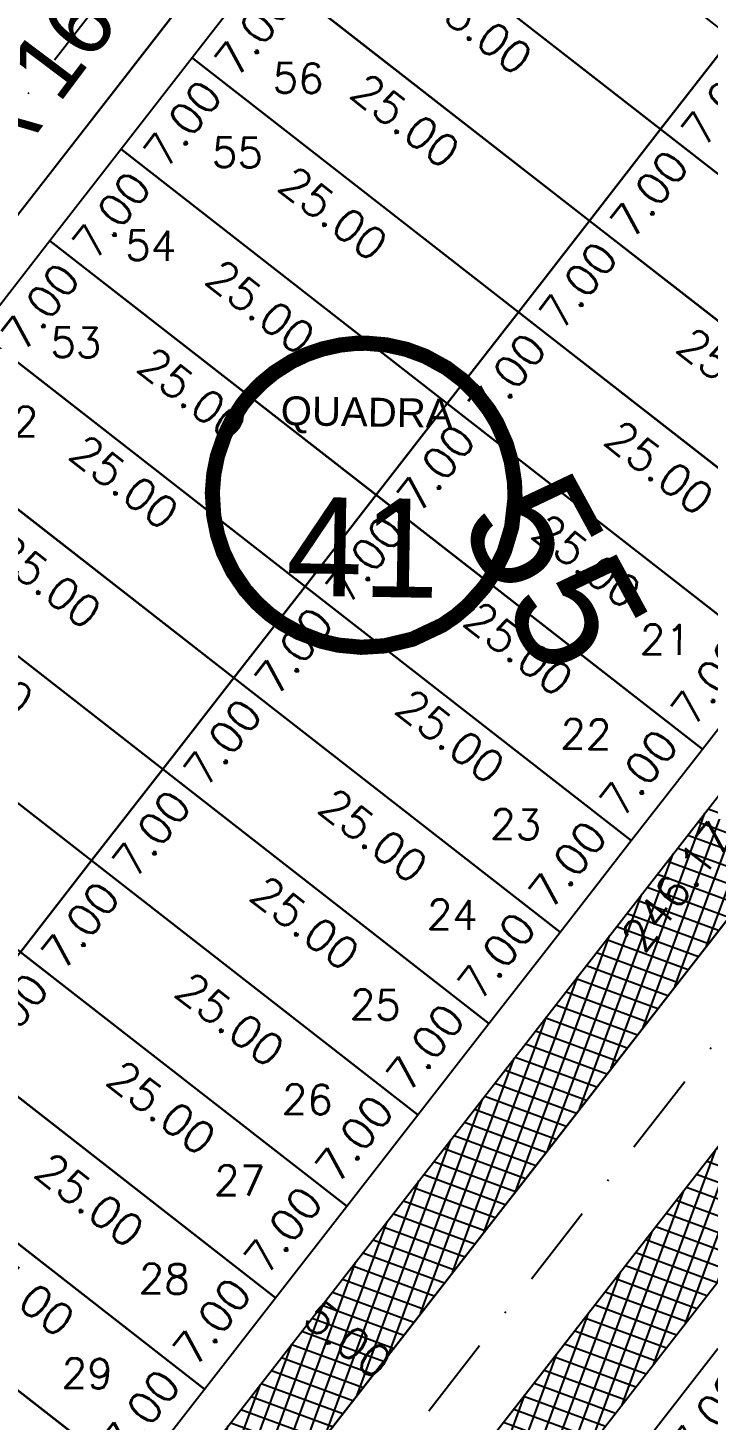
# Model space of a CAD drawing. Header units: millimetres. Extents: x -4430026 to 4783824, y 584 to 9593110.
# Drawn here: x 2318.3 to 2359.5, y 975.6 to 1059.7 of the extents above; entities that cross this region are included whole.
import ezdxf
from ezdxf.enums import TextEntityAlignment as Align

# ---------------------------------------------------------------- set-up
doc = ezdxf.new("R2010")
doc.units = ezdxf.units.MM
doc.linetypes.add('CONTINUO', pattern=[0])
doc.linetypes.add('DASHDOT', pattern=[1, 0.5, -0.25, 0, -0.25])
for name, color, linetype in [('AGT CI', 252, 'Continuous'), ('Bra-Rua Calçadas', 1, 'Continuous'), ('Calçada', 1, 'Continuous'), ('Cota', 8, 'Continuous'), ('EIXO DAS VIAS', 252, 'DASHDOT'), ('Lotes', 2, 'Continuous'), ('Nomes de Ruas', 3, 'Continuous'), ('Numero de lotes', 5, 'Continuous'), ('númeraçãoquadras', 4, 'Continuous'), ('Área Verde Alameda etc.', 92, 'Continuous')]:
    doc.layers.add(name, color=color, linetype=linetype)
doc.styles.add('arcad1', font='romans.shx')
doc.styles.add('ARIAL', font='arial.ttf', dxfattribs={"height": 0.25})
doc.styles.add('ROMANS', font='romans.shx')
doc.styles.add('STYLE1', font='sanss___.ttf')
doc.dimstyles.new('BOLA100', dxfattribs={"dimscale": 0, "dimtxt": 1.9, "dimasz": 0.18, "dimexe": 0.18, "dimexo": 0.063, "dimgap": 0, "dimtad": 1, "dimzin": 4, "dimdsep": 46, "dimtxsty": 'ROMANS', "dimcen": 0.09, "dimse1": 1, "dimse2": 1, "dimsd1": 1, "dimsd2": 1, "dimclrt": 256, "dimaunit": 1, "dimadec": 4, "dimazin": 0, "dimtfac": 1.2, "dimtix": 1, "dimtmove": 2, "dimatfit": 3, "dimfxl": 1, "dimtvp": 2, "dimtolj": 1, "dimtzin": 4, "dimarcsym": 0})
pattern_1 = [(69.82082076, (-350710.31295, -9590084.73025), (-0.894034063135, 0.32857167248), []), (159.82082076, (-350710.31295, -9590084.73025), (-0.32857167248, -0.894034063135), [])]

# ---------------------------------------------------------------- blocks, each defined once
blk = doc.blocks.new('*D1828')
at = {"layer": 'DEFPOINTS', "color": 0}
for p in [(2319.678, 1046.834), (2321.999, 1045.027), (2315.378, 1041.311)]:
    blk.add_point(p, dxfattribs=at)
at = {"layer": 'Cota', "insert": (2319.099, 1042.849), "char_height": 1.9, "attachment_point": 5, "rotation": 52.09358, "style": 'ROMANS'}
blk.add_mtext('\\A1;7.00', dxfattribs=at)
blk = doc.blocks.new('*D1829')
at = {"layer": 'DEFPOINTS', "color": 0}
for p in [(2323.979, 1052.357), (2326.3, 1050.55), (2319.678, 1046.834)]:
    blk.add_point(p, dxfattribs=at)
at = {"layer": 'Cota', "insert": (2323.4, 1048.372), "char_height": 1.9, "attachment_point": 5, "rotation": 52.09358, "style": 'ROMANS'}
blk.add_mtext('\\A1;7.00', dxfattribs=at)
blk = doc.blocks.new('*D1830')
at = {"layer": 'DEFPOINTS', "color": 0}
for p in [(2328.28, 1057.88), (2330.6, 1056.073), (2323.979, 1052.357)]:
    blk.add_point(p, dxfattribs=at)
at = {"layer": 'Cota', "insert": (2327.7, 1053.895), "char_height": 1.9, "attachment_point": 5, "rotation": 52.09358, "style": 'ROMANS'}
blk.add_mtext('\\A1;7.00', dxfattribs=at)
blk = doc.blocks.new('*D1831')
at = {"layer": 'DEFPOINTS', "color": 0}
for p in [(2332.58, 1063.403), (2334.901, 1061.596), (2328.28, 1057.88)]:
    blk.add_point(p, dxfattribs=at)
at = {"layer": 'Cota', "insert": (2332.001, 1059.418), "char_height": 1.9, "attachment_point": 5, "rotation": 52.09358, "style": 'ROMANS'}
blk.add_mtext('\\A1;7.00', dxfattribs=at)
blk = doc.blocks.new('*D3400')
at = {"layer": 'DEFPOINTS', "color": 0}
for p in [(2341.182, 1074.449), (2360.907, 1059.09), (2358.931, 1056.553)]:
    blk.add_point(p, dxfattribs=at)
at = {"layer": 'Cota', "insert": (2349.652, 1064.982), "char_height": 1.9, "attachment_point": 5, "rotation": 322.09358, "style": 'ROMANS'}
blk.add_mtext('\\A1;25.00', dxfattribs=at)
blk = doc.blocks.new('*D3406')
at = {"layer": 'DEFPOINTS', "color": 0}
for p in [(2336.881, 1068.926), (2356.606, 1053.567), (2354.838, 1051.296)]:
    blk.add_point(p, dxfattribs=at)
at = {"layer": 'Cota', "insert": (2345.559, 1059.725), "char_height": 1.9, "attachment_point": 5, "rotation": 322.09358, "style": 'ROMANS'}
blk.add_mtext('\\A1;25.00', dxfattribs=at)
blk = doc.blocks.new('*D3412')
at = {"layer": 'DEFPOINTS', "color": 0}
for p in [(2332.58, 1063.403), (2352.306, 1048.044), (2350.452, 1045.663)]:
    blk.add_point(p, dxfattribs=at)
at = {"layer": 'Cota', "insert": (2341.173, 1054.093), "char_height": 1.9, "attachment_point": 5, "rotation": 322.09358, "style": 'ROMANS'}
blk.add_mtext('\\A1;25.00', dxfattribs=at)
blk = doc.blocks.new('*D3452')
at = {"layer": 'DEFPOINTS', "color": 0}
for p in [(2328.28, 1057.88), (2348.005, 1042.521), (2346.084, 1040.054)]:
    blk.add_point(p, dxfattribs=at)
at = {"layer": 'Cota', "insert": (2336.805, 1048.483), "char_height": 1.9, "attachment_point": 5, "rotation": 322.09358, "style": 'ROMANS'}
blk.add_mtext('\\A1;25.00', dxfattribs=at)
blk = doc.blocks.new('*D3474')
at = {"layer": 'DEFPOINTS', "color": 0}
for p in [(2323.979, 1052.357), (2343.704, 1036.998), (2341.689, 1034.41)]:
    blk.add_point(p, dxfattribs=at)
at = {"layer": 'Cota', "insert": (2332.41, 1042.839), "char_height": 1.9, "attachment_point": 5, "rotation": 322.09358, "style": 'ROMANS'}
blk.add_mtext('\\A1;25.00', dxfattribs=at)
blk = doc.blocks.new('*D3484')
at = {"layer": 'DEFPOINTS', "color": 0}
for p in [(2319.678, 1046.834), (2339.404, 1031.475), (2337.569, 1029.118)]:
    blk.add_point(p, dxfattribs=at)
at = {"layer": 'Cota', "insert": (2328.29, 1037.548), "char_height": 1.9, "attachment_point": 5, "rotation": 322.09358, "style": 'ROMANS'}
blk.add_mtext('\\A1;25.00', dxfattribs=at)
blk = doc.blocks.new('*D3494')
at = {"layer": 'DEFPOINTS', "color": 0}
for p in [(2315.378, 1041.311), (2335.103, 1025.951), (2333.449, 1023.827)]:
    blk.add_point(p, dxfattribs=at)
at = {"layer": 'Cota', "insert": (2324.17, 1032.256), "char_height": 1.9, "attachment_point": 5, "rotation": 322.09358, "style": 'ROMANS'}
blk.add_mtext('\\A1;25.00', dxfattribs=at)
blk = doc.blocks.new('*D3504')
at = {"layer": 'DEFPOINTS', "color": 0}
for p in [(2311.077, 1035.788), (2330.803, 1020.428), (2328.779, 1017.83)]:
    blk.add_point(p, dxfattribs=at)
at = {"layer": 'Cota', "insert": (2319.5, 1026.259), "char_height": 1.9, "attachment_point": 5, "rotation": 322.09358, "style": 'ROMANS'}
blk.add_mtext('\\A1;25.00', dxfattribs=at)
blk = doc.blocks.new('*D3514')
at = {"layer": 'DEFPOINTS', "color": 0}
for p in [(2306.777, 1030.265), (2326.502, 1014.905), (2324.659, 1012.539)]:
    blk.add_point(p, dxfattribs=at)
at = {"layer": 'Cota', "insert": (2315.38, 1020.968), "char_height": 1.9, "attachment_point": 5, "rotation": 322.09358, "style": 'ROMANS'}
blk.add_mtext('\\A1;25.00', dxfattribs=at)
blk = doc.blocks.new('*D3524')
at = {"layer": 'DEFPOINTS', "color": 0}
for p in [(2302.476, 1024.742), (2322.201, 1009.382), (2320.127, 1006.718)]:
    blk.add_point(p, dxfattribs=at)
at = {"layer": 'Cota', "insert": (2310.848, 1015.147), "char_height": 1.9, "attachment_point": 5, "rotation": 322.09358, "style": 'ROMANS'}
blk.add_mtext('\\A1;25.00', dxfattribs=at)
blk = doc.blocks.new('*D6115')
at = {"layer": 'DEFPOINTS', "color": 0}
for p in [(2300.698, 981.767), (2320.424, 966.407), (2318.344, 963.737)]:
    blk.add_point(p, dxfattribs=at)
at = {"layer": 'Cota', "insert": (2309.065, 972.166), "char_height": 1.9, "attachment_point": 5, "rotation": 322.09358, "style": 'ROMANS'}
blk.add_mtext('\\A1;25.00', dxfattribs=at)
blk = doc.blocks.new('*D6116')
at = {"layer": 'DEFPOINTS', "color": 0}
for p in [(2304.999, 987.29), (2324.724, 971.93), (2322.684, 969.31)]:
    blk.add_point(p, dxfattribs=at)
at = {"layer": 'Cota', "insert": (2313.405, 977.739), "char_height": 1.9, "attachment_point": 5, "rotation": 322.09358, "style": 'ROMANS'}
blk.add_mtext('\\A1;25.00', dxfattribs=at)
blk = doc.blocks.new('*D6117')
at = {"layer": 'DEFPOINTS', "color": 0}
for p in [(2309.3, 992.813), (2329.025, 977.454), (2327.159, 975.057)]:
    blk.add_point(p, dxfattribs=at)
at = {"layer": 'Cota', "insert": (2317.88, 983.486), "char_height": 1.9, "attachment_point": 5, "rotation": 322.09358, "style": 'ROMANS'}
blk.add_mtext('\\A1;25.00', dxfattribs=at)
blk = doc.blocks.new('*D6118')
at = {"layer": 'DEFPOINTS', "color": 0}
for p in [(2313.6, 998.336), (2333.326, 982.977), (2331.363, 980.456)]:
    blk.add_point(p, dxfattribs=at)
at = {"layer": 'Cota', "insert": (2322.084, 988.885), "char_height": 1.9, "attachment_point": 5, "rotation": 322.09358, "style": 'ROMANS'}
blk.add_mtext('\\A1;25.00', dxfattribs=at)
blk = doc.blocks.new('*D6119')
at = {"layer": 'DEFPOINTS', "color": 0}
for p in [(2317.901, 1003.859), (2337.626, 988.5), (2335.702, 986.029)]:
    blk.add_point(p, dxfattribs=at)
at = {"layer": 'Cota', "insert": (2326.423, 994.458), "char_height": 1.9, "attachment_point": 5, "rotation": 322.09358, "style": 'ROMANS'}
blk.add_mtext('\\A1;25.00', dxfattribs=at)
blk = doc.blocks.new('*D6120')
at = {"layer": 'DEFPOINTS', "color": 0}
for p in [(2322.201, 1009.382), (2341.927, 994.023), (2339.852, 991.359)]:
    blk.add_point(p, dxfattribs=at)
at = {"layer": 'Cota', "insert": (2330.573, 999.788), "char_height": 1.9, "attachment_point": 5, "rotation": 322.09358, "style": 'ROMANS'}
blk.add_mtext('\\A1;25.00', dxfattribs=at)
blk = doc.blocks.new('*D6121')
at = {"layer": 'DEFPOINTS', "color": 0}
for p in [(2326.502, 1014.905), (2346.227, 999.546), (2344.385, 997.179)]:
    blk.add_point(p, dxfattribs=at)
at = {"layer": 'Cota', "insert": (2335.106, 1005.609), "char_height": 1.9, "attachment_point": 5, "rotation": 322.09358, "style": 'ROMANS'}
blk.add_mtext('\\A1;25.00', dxfattribs=at)
blk = doc.blocks.new('*D6122')
at = {"layer": 'DEFPOINTS', "color": 0}
for p in [(2330.803, 1020.428), (2350.528, 1005.069), (2348.505, 1002.471)]:
    blk.add_point(p, dxfattribs=at)
at = {"layer": 'Cota', "insert": (2339.226, 1010.9), "char_height": 1.9, "attachment_point": 5, "rotation": 322.09358, "style": 'ROMANS'}
blk.add_mtext('\\A1;25.00', dxfattribs=at)
blk = doc.blocks.new('*D6123')
at = {"layer": 'DEFPOINTS', "color": 0}
for p in [(2335.103, 1025.951), (2354.829, 1010.592), (2353.174, 1008.468)]:
    blk.add_point(p, dxfattribs=at)
at = {"layer": 'Cota', "insert": (2343.895, 1016.897), "char_height": 1.9, "attachment_point": 5, "rotation": 322.09358, "style": 'ROMANS'}
blk.add_mtext('\\A1;25.00', dxfattribs=at)
blk = doc.blocks.new('*D6124')
at = {"layer": 'DEFPOINTS', "color": 0}
for p in [(2339.404, 1031.475), (2359.129, 1016.115), (2357.294, 1013.759)]:
    blk.add_point(p, dxfattribs=at)
at = {"layer": 'Cota', "insert": (2348.015, 1022.188), "char_height": 1.9, "attachment_point": 5, "rotation": 322.09358, "style": 'ROMANS'}
blk.add_mtext('\\A1;25.00', dxfattribs=at)
blk = doc.blocks.new('*D6125')
at = {"layer": 'DEFPOINTS', "color": 0}
for p in [(2343.704, 1036.998), (2363.43, 1021.638), (2361.415, 1019.05)]:
    blk.add_point(p, dxfattribs=at)
at = {"layer": 'Cota', "insert": (2352.136, 1027.48), "char_height": 1.9, "attachment_point": 5, "rotation": 322.09358, "style": 'ROMANS'}
blk.add_mtext('\\A1;25.00', dxfattribs=at)
blk = doc.blocks.new('*D6126')
at = {"layer": 'DEFPOINTS', "color": 0}
for p in [(2348.005, 1042.521), (2367.73, 1027.161), (2365.81, 1024.694)]:
    blk.add_point(p, dxfattribs=at)
at = {"layer": 'Cota', "insert": (2356.53, 1033.124), "char_height": 1.9, "attachment_point": 5, "rotation": 322.09358, "style": 'ROMANS'}
blk.add_mtext('\\A1;25.00', dxfattribs=at)
blk = doc.blocks.new('*D6127')
at = {"layer": 'DEFPOINTS', "color": 0}
for p in [(2352.306, 1048.044), (2372.031, 1032.685), (2370.178, 1030.304)]:
    blk.add_point(p, dxfattribs=at)
at = {"layer": 'Cota', "insert": (2360.898, 1038.733), "char_height": 1.9, "attachment_point": 5, "rotation": 322.09358, "style": 'ROMANS'}
blk.add_mtext('\\A1;25.00', dxfattribs=at)
blk = doc.blocks.new('*D6128')
at = {"layer": 'DEFPOINTS', "color": 0}
for p in [(2356.606, 1053.567), (2376.332, 1038.208), (2374.563, 1035.937)]:
    blk.add_point(p, dxfattribs=at)
at = {"layer": 'Cota', "insert": (2365.284, 1044.366), "char_height": 1.9, "attachment_point": 5, "rotation": 322.09358, "style": 'ROMANS'}
blk.add_mtext('\\A1;25.00', dxfattribs=at)
blk = doc.blocks.new('*D6150')
at = {"layer": 'DEFPOINTS', "color": 0}
for p in [(2317.901, 1003.859), (2320.118, 1002.133), (2313.6, 998.336)]:
    blk.add_point(p, dxfattribs=at)
at = {"layer": 'Cota', "insert": (2317.218, 999.955), "char_height": 1.9, "attachment_point": 5, "rotation": 52.09358, "style": 'ROMANS'}
blk.add_mtext('\\A1;7.00', dxfattribs=at)
blk = doc.blocks.new('*D6151')
at = {"layer": 'DEFPOINTS', "color": 0}
for p in [(2322.201, 1009.382), (2324.419, 1007.656), (2317.901, 1003.859)]:
    blk.add_point(p, dxfattribs=at)
at = {"layer": 'Cota', "insert": (2321.519, 1005.478), "char_height": 1.9, "attachment_point": 5, "rotation": 52.09358, "style": 'ROMANS'}
blk.add_mtext('\\A1;7.00', dxfattribs=at)
blk = doc.blocks.new('*D6152')
at = {"layer": 'DEFPOINTS', "color": 0}
for p in [(2326.502, 1014.905), (2328.719, 1013.179), (2322.201, 1009.382)]:
    blk.add_point(p, dxfattribs=at)
at = {"layer": 'Cota', "insert": (2325.819, 1011.001), "char_height": 1.9, "attachment_point": 5, "rotation": 52.09358, "style": 'ROMANS'}
blk.add_mtext('\\A1;7.00', dxfattribs=at)
blk = doc.blocks.new('*D6153')
at = {"layer": 'DEFPOINTS', "color": 0}
for p in [(2330.803, 1020.428), (2333.02, 1018.702), (2326.502, 1014.905)]:
    blk.add_point(p, dxfattribs=at)
at = {"layer": 'Cota', "insert": (2330.12, 1016.524), "char_height": 1.9, "attachment_point": 5, "rotation": 52.09358, "style": 'ROMANS'}
blk.add_mtext('\\A1;7.00', dxfattribs=at)
blk = doc.blocks.new('*D6154')
at = {"layer": 'DEFPOINTS', "color": 0}
for p in [(2335.103, 1025.951), (2337.32, 1024.225), (2330.803, 1020.428)]:
    blk.add_point(p, dxfattribs=at)
at = {"layer": 'Cota', "insert": (2334.42, 1022.047), "char_height": 1.9, "attachment_point": 5, "rotation": 52.09358, "style": 'ROMANS'}
blk.add_mtext('\\A1;7.00', dxfattribs=at)
blk = doc.blocks.new('*D6155')
at = {"layer": 'DEFPOINTS', "color": 0}
for p in [(2339.404, 1031.475), (2341.621, 1029.748), (2335.103, 1025.951)]:
    blk.add_point(p, dxfattribs=at)
at = {"layer": 'Cota', "insert": (2338.721, 1027.57), "char_height": 1.9, "attachment_point": 5, "rotation": 52.09358, "style": 'ROMANS'}
blk.add_mtext('\\A1;7.00', dxfattribs=at)
blk = doc.blocks.new('*D6156')
at = {"layer": 'DEFPOINTS', "color": 0}
for p in [(2343.704, 1036.998), (2345.922, 1035.271), (2339.404, 1031.475)]:
    blk.add_point(p, dxfattribs=at)
at = {"layer": 'Cota', "insert": (2343.022, 1033.093), "char_height": 1.9, "attachment_point": 5, "rotation": 52.09358, "style": 'ROMANS'}
blk.add_mtext('\\A1;7.00', dxfattribs=at)
blk = doc.blocks.new('*D6157')
at = {"layer": 'DEFPOINTS', "color": 0}
for p in [(2348.005, 1042.521), (2350.222, 1040.794), (2343.704, 1036.998)]:
    blk.add_point(p, dxfattribs=at)
at = {"layer": 'Cota', "insert": (2347.322, 1038.617), "char_height": 1.9, "attachment_point": 5, "rotation": 52.09358, "style": 'ROMANS'}
blk.add_mtext('\\A1;7.00', dxfattribs=at)
blk = doc.blocks.new('*D6158')
at = {"layer": 'DEFPOINTS', "color": 0}
for p in [(2352.306, 1048.044), (2354.523, 1046.318), (2348.005, 1042.521)]:
    blk.add_point(p, dxfattribs=at)
at = {"layer": 'Cota', "insert": (2351.623, 1044.14), "char_height": 1.9, "attachment_point": 5, "rotation": 52.09358, "style": 'ROMANS'}
blk.add_mtext('\\A1;7.00', dxfattribs=at)
blk = doc.blocks.new('*D6159')
at = {"layer": 'DEFPOINTS', "color": 0}
for p in [(2356.606, 1053.567), (2358.823, 1051.841), (2352.306, 1048.044)]:
    blk.add_point(p, dxfattribs=at)
at = {"layer": 'Cota', "insert": (2355.924, 1049.663), "char_height": 1.9, "attachment_point": 5, "rotation": 52.09358, "style": 'ROMANS'}
blk.add_mtext('\\A1;7.00', dxfattribs=at)
blk = doc.blocks.new('*D6160')
at = {"layer": 'DEFPOINTS', "color": 0}
for p in [(2360.907, 1059.09), (2363.124, 1057.364), (2356.606, 1053.567)]:
    blk.add_point(p, dxfattribs=at)
at = {"layer": 'Cota', "insert": (2360.224, 1055.186), "char_height": 1.9, "attachment_point": 5, "rotation": 52.09358, "style": 'ROMANS'}
blk.add_mtext('\\A1;7.00', dxfattribs=at)
blk = doc.blocks.new('*D6179')
at = {"layer": 'DEFPOINTS', "color": 0}
for p in [(2328.082, 978.188), (2329.025, 977.454), (2324.724, 971.93)]:
    blk.add_point(p, dxfattribs=at)
at = {"layer": 'Cota', "insert": (2325.182, 976.01), "char_height": 1.9, "attachment_point": 5, "rotation": 52.09358, "style": 'ROMANS'}
blk.add_mtext('\\A1;7.00', dxfattribs=at)
blk = doc.blocks.new('*D6180')
at = {"layer": 'DEFPOINTS', "color": 0}
for p in [(2332.382, 983.711), (2333.326, 982.977), (2329.025, 977.454)]:
    blk.add_point(p, dxfattribs=at)
at = {"layer": 'Cota', "insert": (2329.482, 981.533), "char_height": 1.9, "attachment_point": 5, "rotation": 52.09358, "style": 'ROMANS'}
blk.add_mtext('\\A1;7.00', dxfattribs=at)
blk = doc.blocks.new('*D6181')
at = {"layer": 'DEFPOINTS', "color": 0}
for p in [(2336.683, 989.234), (2337.626, 988.5), (2333.326, 982.977)]:
    blk.add_point(p, dxfattribs=at)
at = {"layer": 'Cota', "insert": (2333.783, 987.056), "char_height": 1.9, "attachment_point": 5, "rotation": 52.09358, "style": 'ROMANS'}
blk.add_mtext('\\A1;7.00', dxfattribs=at)
blk = doc.blocks.new('*D6182')
at = {"layer": 'DEFPOINTS', "color": 0}
for p in [(2340.983, 994.757), (2341.927, 994.023), (2337.626, 988.5)]:
    blk.add_point(p, dxfattribs=at)
at = {"layer": 'Cota', "insert": (2338.084, 992.579), "char_height": 1.9, "attachment_point": 5, "rotation": 52.09358, "style": 'ROMANS'}
blk.add_mtext('\\A1;7.00', dxfattribs=at)
blk = doc.blocks.new('*D6183')
at = {"layer": 'DEFPOINTS', "color": 0}
for p in [(2345.284, 1000.28), (2346.227, 999.546), (2341.927, 994.023)]:
    blk.add_point(p, dxfattribs=at)
at = {"layer": 'Cota', "insert": (2342.384, 998.103), "char_height": 1.9, "attachment_point": 5, "rotation": 52.09358, "style": 'ROMANS'}
blk.add_mtext('\\A1;7.00', dxfattribs=at)
blk = doc.blocks.new('*D6184')
at = {"layer": 'DEFPOINTS', "color": 0}
for p in [(2349.585, 1005.804), (2350.528, 1005.069), (2346.227, 999.546)]:
    blk.add_point(p, dxfattribs=at)
at = {"layer": 'Cota', "insert": (2346.685, 1003.626), "char_height": 1.9, "attachment_point": 5, "rotation": 52.09358, "style": 'ROMANS'}
blk.add_mtext('\\A1;7.00', dxfattribs=at)
blk = doc.blocks.new('*D6185')
at = {"layer": 'DEFPOINTS', "color": 0}
for p in [(2353.885, 1011.327), (2354.829, 1010.592), (2350.528, 1005.069)]:
    blk.add_point(p, dxfattribs=at)
at = {"layer": 'Cota', "insert": (2350.985, 1009.149), "char_height": 1.9, "attachment_point": 5, "rotation": 52.09358, "style": 'ROMANS'}
blk.add_mtext('\\A1;7.00', dxfattribs=at)
blk = doc.blocks.new('*D6186')
at = {"layer": 'DEFPOINTS', "color": 0}
for p in [(2358.186, 1016.85), (2359.129, 1016.115), (2354.829, 1010.592)]:
    blk.add_point(p, dxfattribs=at)
at = {"layer": 'Cota', "insert": (2355.286, 1014.672), "char_height": 1.9, "attachment_point": 5, "rotation": 52.09358, "style": 'ROMANS'}
blk.add_mtext('\\A1;7.00', dxfattribs=at)
blk = doc.blocks.new('*D6187')
at = {"layer": 'DEFPOINTS', "color": 0}
for p in [(2362.487, 1022.373), (2363.43, 1021.638), (2359.129, 1016.115)]:
    blk.add_point(p, dxfattribs=at)
at = {"layer": 'Cota', "insert": (2359.587, 1020.195), "char_height": 1.9, "attachment_point": 5, "rotation": 52.09358, "style": 'ROMANS'}
blk.add_mtext('\\A1;7.00', dxfattribs=at)
blk = doc.blocks.new('*D6306')
at = {"layer": 'DEFPOINTS', "color": 0}
for p in [(2360.074, 979.892), (2362.485, 978.015), (2355.774, 974.369)]:
    blk.add_point(p, dxfattribs=at)
at = {"layer": 'Cota', "insert": (2359.585, 975.837), "char_height": 1.9, "attachment_point": 5, "rotation": 52.09358, "style": 'ROMANS'}
blk.add_mtext('\\A1;7.00', dxfattribs=at)
blk = doc.blocks.new('*D7542')
at = {"layer": 'DEFPOINTS', "color": 0}
for p in [(2335.142, 981.24), (2339.087, 978.168), (2339.087, 978.168)]:
    blk.add_point(p, dxfattribs=at)
at = {"layer": 'Cota', "insert": (2337.698, 980.454), "char_height": 1.9, "attachment_point": 5, "rotation": 322.09358, "style": 'ROMANS'}
blk.add_mtext('\\A1;5.00', dxfattribs=at)
blk = doc.blocks.new('*D7544')
at = {"layer": 'DEFPOINTS', "color": 0}
for p in [(2439.588, 1115.377), (2441.348, 1114.006), (2288.35, 921.147)]:
    blk.add_point(p, dxfattribs=at)
at = {"layer": 'Cota', "insert": (2357.586, 1007.822), "char_height": 1.9, "attachment_point": 5, "rotation": 52.09358, "style": 'ROMANS'}
blk.add_mtext('\\A1;246.17', dxfattribs=at)
blk = doc.blocks.new('*D7545')
at = {"layer": 'DEFPOINTS', "color": 0}
for p in [(2442.347, 1111.37), (2442.633, 1111.148), (2295.93, 922.743)]:
    blk.add_point(p, dxfattribs=at)
at = {"layer": 'Cota', "insert": (2365.146, 1013.878), "char_height": 1.9, "attachment_point": 5, "rotation": 52.09358, "style": 'ROMANS'}
blk.add_mtext('\\A1;238.78', dxfattribs=at)
blk = doc.blocks.new('*D7546')
at = {"layer": 'DEFPOINTS', "color": 0}
for p in [(2447.252, 1104.059), (2448.924, 1102.758), (2302.242, 917.828)]:
    blk.add_point(p, dxfattribs=at)
at = {"layer": 'Cota', "insert": (2367.643, 999.415), "char_height": 1.9, "attachment_point": 5, "rotation": 52.09358, "style": 'ROMANS'}
blk.add_mtext('\\A1;236.03', dxfattribs=at)
blk = doc.blocks.new('*D7547')
at = {"layer": 'DEFPOINTS', "color": 0}
for p in [(2449.612, 1099.702), (2449.976, 1099.419), (2302.552, 910.089)]:
    blk.add_point(p, dxfattribs=at)
at = {"layer": 'Cota', "insert": (2375.151, 1005.621), "char_height": 1.9, "attachment_point": 5, "rotation": 52.09358, "style": 'ROMANS'}
blk.add_mtext('\\A1;239.96', dxfattribs=at)
blk = doc.blocks.new('NUM_quadra')
at = {"color": 6, "const_width": 0.02}
blk.add_lwpolyline([(-0.0134, 0.1996), (-0.034, 0.1971), (-0.0579, 0.1914), (-0.0779, 0.1842), (-0.0981, 0.1743), (-0.1208, 0.1594), (-0.1377, 0.145), (-0.1521, 0.1299), (-0.1625, 0.1166), (-0.1764, 0.0942), (-0.1852, 0.0754), (-0.1941, 0.0483), (-0.1985, 0.0243), (-0.2, 0), (-0.1977, -0.0299), (-0.1921, -0.0556), (-0.1839, -0.0786), (-0.1713, -0.1033), (-0.1546, -0.1269), (-0.1389, -0.1439), (-0.1219, -0.1586), (-0.1046, -0.1705), (-0.0831, -0.1819), (-0.0531, -0.1928), (-0.0302, -0.1977), (0, -0.2), (0.0309, -0.1976), (0.0677, -0.1882), (0.1069, -0.169), (0.124, -0.1569), (0.1407, -0.1421), (0.1614, -0.1181), (0.1737, -0.0992), (0.187, -0.071), (0.1962, -0.0386), (0.2, 0), (0.1989, 0.0205), (0.1943, 0.0473), (0.1871, 0.0707), (0.1741, 0.0984), (0.1635, 0.1151), (0.1472, 0.1354), (0.1285, 0.1533), (0.1063, 0.1694), (0.0782, 0.1841), (0.0533, 0.1928), (0.0267, 0.1982), (0, 0.2)], close=True, dxfattribs=at)
blk.add_circle((0, 0), 0.2)
at = {"color": 3, "insert": (-0.1114, 0.1285), "char_height": 0.038, "width": 0.2663, "attachment_point": 1, "style": 'STYLE1'}
blk.add_mtext('\\fArial|b0|i0|c0|p34;QUADRA', dxfattribs=at)
at = {"color": 3, "style": 'STYLE1'}
blk.add_attdef('00', text='', height=0.13, dxfattribs=at).set_placement((0, -0.1335), align=Align.CENTER)

msp = doc.modelspace()

# ---------------------------------------------------------------- hatches: boundary and pattern name
at = {"layer": 'Área Verde Alameda etc.'}
h = msp.add_hatch(dxfattribs=at)
h.set_pattern_fill('ANSI37', color=256, scale=0.3, angle=24.82082, style=0)
h.set_pattern_definition(pattern_1)
edge = h.paths.add_edge_path()
edge.add_line((2439.588, 1115.377), (2289.834, 923.054))
edge.add_line((2289.834, 923.054), (2288.35, 921.147))
edge.add_arc((2291.196, 926.429), 6, 241.68765, 322.09365)
edge.add_line((2295.93, 922.743), (2442.633, 1111.148))
edge.add_arc((2321.422, 1027.099), 147.5, 34.73775, 36.76187)
h = msp.add_hatch(dxfattribs=at)
h.set_pattern_fill('ANSI37', color=256, scale=0.3, angle=24.82082, style=0)
h.set_pattern_definition(pattern_1)
edge = h.paths.add_edge_path()
edge.add_line((2447.252, 1104.059), (2302.242, 917.828))
edge.add_arc((2306.976, 914.142), 6, 142.09358, 222.49951)
edge.add_line((2302.552, 910.089), (2304.037, 911.995))
edge.add_line((2304.037, 911.995), (2449.976, 1099.419))
edge.add_arc((2321.422, 1027.099), 147.5, 29.36037, 31.45068)

# ---------------------------------------------------------------- linework, layer by layer
at = {"layer": 'Bra-Rua Calçadas'}
for points in [[(2439.588, 1115.377), (2289.834, 923.054), (2288.35, 921.147, 0.365978), (2295.93, 922.743), (2442.633, 1111.148, 0.008832)], [(2447.252, 1104.059), (2302.242, 917.828, 0.365977), (2302.552, 910.089), (2304.037, 911.995), (2449.976, 1099.419, 0.009121)]]:
    msp.add_lwpolyline(points, format="xyb", close=True, dxfattribs=at)
at = {"layer": 'Calçada', "lineweight": -3}
for p, q in [((2400.954, 1155.281), (2248.589, 959.606)), ((2400.954, 1155.281), (2248.589, 959.606)), ((2400.954, 1155.281), (2248.589, 959.606)), ((2295.93, 922.743), (2445.288, 1114.558)), ((2295.93, 922.743), (2445.288, 1114.558)), ((2447.439, 1104.299), (2302.242, 917.828)), ((2447.439, 1104.299), (2302.242, 917.828)), ((2447.439, 1104.299), (2302.242, 917.828)), ((2447.439, 1104.299), (2302.242, 917.828))]:
    msp.add_line(p, q, dxfattribs=at)
msp.add_lwpolyline([(2417.264, 1150.186), (2409.374, 1156.329, 0.414214), (2400.954, 1155.281), (2248.589, 959.606, 0.414214), (2249.637, 951.185), (2287.509, 921.695, 0.414214), (2295.93, 922.743), (2445.288, 1114.558, 0.341037), (2445.319, 1121.89, 0.064119)], format="xyb", close=True, dxfattribs=at)
at = {"layer": 'EIXO DAS VIAS', "ltscale": 10}
for p, q in [((2239.289, 954.173, 103.708), (2403.941, 1165.629, 103.708)), ((2292.942, 912.396, 103.708), (2453.067, 1118.037, 103.708))]:
    msp.add_line(p, q, dxfattribs=at)
at = {"layer": 'Lotes', "linetype": 'CONTINUO', "lineweight": -3}
for p, q in [((2336.881, 1068.926), (2356.606, 1053.567)), ((2356.606, 1053.567), (2336.881, 1068.926)), ((2332.58, 1063.403), (2328.28, 1057.88)), ((2332.58, 1063.403), (2352.306, 1048.044)), ((2352.306, 1048.044), (2332.58, 1063.403)), ((2356.606, 1053.567), (2360.907, 1059.09)), ((2360.907, 1059.09), (2356.606, 1053.567)), ((2328.28, 1057.88), (2323.979, 1052.357)), ((2328.28, 1057.88), (2348.005, 1042.521)), ((2348.005, 1042.521), (2328.28, 1057.88)), ((2352.306, 1048.044), (2356.606, 1053.567)), ((2356.606, 1053.567), (2352.306, 1048.044)), ((2356.606, 1053.567), (2376.332, 1038.208)), ((2376.332, 1038.208), (2356.606, 1053.567)), ((2323.979, 1052.357), (2319.678, 1046.834)), ((2323.979, 1052.357), (2343.704, 1036.998)), ((2343.704, 1036.998), (2323.979, 1052.357)), ((2348.005, 1042.521), (2352.306, 1048.044)), ((2352.306, 1048.044), (2348.005, 1042.521)), ((2352.306, 1048.044), (2372.031, 1032.685)), ((2372.031, 1032.685), (2352.306, 1048.044)), ((2319.678, 1046.834), (2315.378, 1041.311)), ((2319.678, 1046.834), (2339.404, 1031.475)), ((2339.404, 1031.475), (2319.678, 1046.834)), ((2343.704, 1036.998), (2348.005, 1042.521)), ((2348.005, 1042.521), (2343.704, 1036.998)), ((2348.005, 1042.521), (2367.73, 1027.161)), ((2367.73, 1027.161), (2348.005, 1042.521)), ((2315.378, 1041.311), (2335.103, 1025.951)), ((2335.103, 1025.951), (2315.378, 1041.311)), ((2339.404, 1031.475), (2343.704, 1036.998)), ((2343.704, 1036.998), (2339.404, 1031.475)), ((2343.704, 1036.998), (2363.43, 1021.638)), ((2363.43, 1021.638), (2343.704, 1036.998)), ((2311.077, 1035.788), (2330.803, 1020.428)), ((2330.803, 1020.428), (2311.077, 1035.788)), ((2335.103, 1025.951), (2339.404, 1031.475)), ((2339.404, 1031.475), (2335.103, 1025.951)), ((2339.404, 1031.475), (2359.129, 1016.115)), ((2359.129, 1016.115), (2339.404, 1031.475)), ((2306.777, 1030.265), (2326.502, 1014.905)), ((2326.502, 1014.905), (2306.777, 1030.265)), ((2330.803, 1020.428), (2335.103, 1025.951)), ((2335.103, 1025.951), (2330.803, 1020.428)), ((2335.103, 1025.951), (2354.829, 1010.592)), ((2354.829, 1010.592), (2335.103, 1025.951)), ((2302.476, 1024.742), (2322.201, 1009.382)), ((2322.201, 1009.382), (2302.476, 1024.742)), ((2326.502, 1014.905), (2330.803, 1020.428)), ((2330.803, 1020.428), (2326.502, 1014.905)), ((2330.803, 1020.428), (2350.528, 1005.069)), ((2350.528, 1005.069), (2330.803, 1020.428)), ((2322.201, 1009.382), (2326.502, 1014.905)), ((2326.502, 1014.905), (2322.201, 1009.382)), ((2326.502, 1014.905), (2346.227, 999.546)), ((2346.227, 999.546), (2326.502, 1014.905)), ((2317.901, 1003.859), (2322.201, 1009.382)), ((2322.201, 1009.382), (2317.901, 1003.859)), ((2322.201, 1009.382), (2341.927, 994.023)), ((2341.927, 994.023), (2322.201, 1009.382)), ((2317.901, 1003.859), (2337.626, 988.5)), ((2337.626, 988.5), (2317.901, 1003.859)), ((2313.6, 998.336), (2333.326, 982.977)), ((2333.326, 982.977), (2313.6, 998.336)), ((2309.3, 992.813), (2329.025, 977.454)), ((2329.025, 977.454), (2309.3, 992.813)), ((2304.999, 987.29), (2324.724, 971.93)), ((2324.724, 971.93), (2304.999, 987.29))]:
    msp.add_line(p, q, dxfattribs=at)
at = {"layer": 'Lotes', "lineweight": -3}
for p, q in [((2376.332, 1038.208), (2336.881, 1068.926)), ((2372.031, 1032.685), (2332.58, 1063.403)), ((2367.73, 1027.161), (2328.28, 1057.88)), ((2363.43, 1021.638), (2323.979, 1052.357)), ((2359.129, 1016.115), (2319.678, 1046.834)), ((2354.829, 1010.592), (2315.378, 1041.311)), ((2350.528, 1005.069), (2311.077, 1035.788)), ((2346.227, 999.546), (2306.777, 1030.265)), ((2341.927, 994.023), (2302.476, 1024.742)), ((2337.626, 988.5), (2298.175, 1019.218)), ((2333.326, 982.977), (2293.875, 1013.695)), ((2329.025, 977.454), (2289.574, 1008.172)), ((2324.724, 971.93), (2285.274, 1002.649))]:
    msp.add_line(p, q, dxfattribs=at)
at = {"layer": 'Lotes'}
for p, q in [((2360.907, 1059.09), (2356.606, 1053.567)), ((2356.606, 1053.567), (2352.306, 1048.044)), ((2376.332, 1038.208), (2356.606, 1053.567)), ((2356.606, 1053.567), (2376.332, 1038.208)), ((2352.306, 1048.044), (2348.005, 1042.521)), ((2372.031, 1032.685), (2352.306, 1048.044)), ((2352.306, 1048.044), (2372.031, 1032.685)), ((2348.005, 1042.521), (2343.704, 1036.998)), ((2367.73, 1027.161), (2348.005, 1042.521)), ((2348.005, 1042.521), (2367.73, 1027.161)), ((2343.704, 1036.998), (2339.404, 1031.475)), ((2363.43, 1021.638), (2343.704, 1036.998)), ((2343.704, 1036.998), (2363.43, 1021.638)), ((2339.404, 1031.475), (2335.103, 1025.951)), ((2359.129, 1016.115), (2339.404, 1031.475)), ((2339.404, 1031.475), (2359.129, 1016.115)), ((2335.103, 1025.951), (2330.803, 1020.428)), ((2354.829, 1010.592), (2335.103, 1025.951)), ((2335.103, 1025.951), (2354.829, 1010.592)), ((2330.803, 1020.428), (2326.502, 1014.905)), ((2350.528, 1005.069), (2330.803, 1020.428)), ((2330.803, 1020.428), (2350.528, 1005.069)), ((2326.502, 1014.905), (2322.201, 1009.382)), ((2346.227, 999.546), (2326.502, 1014.905)), ((2326.502, 1014.905), (2346.227, 999.546)), ((2322.201, 1009.382), (2317.901, 1003.859)), ((2341.927, 994.023), (2322.201, 1009.382)), ((2322.201, 1009.382), (2341.927, 994.023)), ((2337.626, 988.5), (2317.901, 1003.859)), ((2317.901, 1003.859), (2337.626, 988.5)), ((2333.326, 982.977), (2313.6, 998.336)), ((2313.6, 998.336), (2333.326, 982.977)), ((2329.025, 977.454), (2309.3, 992.813)), ((2309.3, 992.813), (2329.025, 977.454)), ((2324.724, 971.93), (2304.999, 987.29)), ((2304.999, 987.29), (2324.724, 971.93))]:
    msp.add_line(p, q, dxfattribs=at)
for points in [[(2341.182, 1074.449), (2336.881, 1068.926), (2356.606, 1053.567), (2360.907, 1059.09)], [(2336.881, 1068.926), (2332.58, 1063.403), (2352.306, 1048.044), (2356.606, 1053.567)], [(2332.58, 1063.403), (2328.28, 1057.88), (2348.005, 1042.521), (2352.306, 1048.044)], [(2360.907, 1059.09), (2356.606, 1053.567), (2376.332, 1038.208), (2380.632, 1043.731)], [(2328.28, 1057.88), (2323.979, 1052.357), (2343.704, 1036.998), (2348.005, 1042.521)], [(2356.606, 1053.567), (2352.306, 1048.044), (2372.031, 1032.685), (2376.332, 1038.208)], [(2323.979, 1052.357), (2319.678, 1046.834), (2339.404, 1031.475), (2343.704, 1036.998)], [(2352.306, 1048.044), (2348.005, 1042.521), (2367.73, 1027.161), (2372.031, 1032.685)], [(2319.678, 1046.834), (2315.378, 1041.311), (2335.103, 1025.951), (2339.404, 1031.475)], [(2348.005, 1042.521), (2343.704, 1036.998), (2363.43, 1021.638), (2367.73, 1027.161)], [(2315.378, 1041.311), (2311.077, 1035.788), (2330.803, 1020.428), (2335.103, 1025.951)], [(2343.704, 1036.998), (2339.404, 1031.475), (2359.129, 1016.115), (2363.43, 1021.638)], [(2311.077, 1035.788), (2306.777, 1030.265), (2326.502, 1014.905), (2330.803, 1020.428)], [(2339.404, 1031.475), (2335.103, 1025.951), (2354.829, 1010.592), (2359.129, 1016.115)], [(2306.777, 1030.265), (2302.476, 1024.742), (2322.201, 1009.382), (2326.502, 1014.905)], [(2335.103, 1025.951), (2330.803, 1020.428), (2350.528, 1005.069), (2354.829, 1010.592)], [(2302.476, 1024.742), (2298.175, 1019.218), (2317.901, 1003.859), (2322.201, 1009.382)], [(2330.803, 1020.428), (2326.502, 1014.905), (2346.227, 999.546), (2350.528, 1005.069)], [(2326.502, 1014.905), (2322.201, 1009.382), (2341.927, 994.023), (2346.227, 999.546)], [(2322.201, 1009.382), (2317.901, 1003.859), (2337.626, 988.5), (2341.927, 994.023)], [(2317.901, 1003.859), (2313.6, 998.336), (2333.326, 982.977), (2337.626, 988.5)], [(2313.6, 998.336), (2309.3, 992.813), (2329.025, 977.454), (2333.326, 982.977)], [(2309.3, 992.813), (2304.999, 987.29), (2324.724, 971.93), (2329.025, 977.454)], [(2304.999, 987.29), (2300.698, 981.767), (2320.424, 966.407), (2324.724, 971.93)], [(2360.074, 979.892), (2355.774, 974.369), (2375.499, 959.01), (2379.8, 964.533)]]:
    msp.add_lwpolyline(points, close=True, dxfattribs=at)
at = {"layer": 'Área Verde Alameda etc.'}
for points in [[(2439.588, 1115.377), (2289.834, 923.054), (2288.35, 921.147, 0.365978), (2295.93, 922.743), (2442.633, 1111.148, 0.008832)], [(2447.252, 1104.059), (2302.242, 917.828, 0.365977), (2302.552, 910.089), (2304.037, 911.995), (2449.976, 1099.419, 0.009121)]]:
    msp.add_lwpolyline(points, format="xyb", close=True, dxfattribs=at)

# ---------------------------------------------------------------- block references
at = {"layer": 'númeraçãoquadras', "linetype": 'ByBlock', "extrusion": (0.084411, -0.001453, 0.99643)}
ref = msp.add_blockref('NUM_quadra', (1071.555, -2303.45, 299.987), dxfattribs=dict(at, xscale=45.93175888075766, yscale=45.93175888024863, zscale=45.93175853019476, rotation=270.0385460294471))
ref.add_attrib('00', '41', dxfattribs={"layer": '0', "color": 3, "extrusion": (0.084411, -0.001453, 0.99643), "height": 5.9711, "rotation": 270.03855, "style": 'STYLE1'}).set_placement((1065.425, -2303.454, 299.987), align=Align.CENTER)

# ---------------------------------------------------------------- texts
at = {"layer": 'AGT CI'}
msp.add_text('55', height=7.5, rotation=298.59994, dxfattribs=at).set_placement((2344.282, 1029.914))
at = {"layer": 'Nomes de Ruas', "extrusion": (-0.066244, -0.055846, 0.996239), "style": 'ARIAL'}
msp.add_text('RUA 16  .', height=4, rotation=102.96746, dxfattribs=at).set_placement((687.178, 2443.109, -212.406), align=Align.MIDDLE_CENTER)
at = {"layer": 'Numero de lotes', "style": 'arcad1'}
for s, p in [('56', (2334.694, 1056.662, 103.708)), ('55', (2331.019, 1052.17, 103.708)), ('54', (2325.781, 1046.547, 103.708)), ('53', (2321.252, 1040.69, 103.708)), ('52', (2317.434, 1035.925, 103.708)), ('21', (2356.892, 1022.739, 103.708)), ('22', (2352.09, 1017.025, 103.708)), ('23', (2347.845, 1011.577, 103.708)), ('24', (2344.014, 1006.122, 103.708)), ('25', (2339.355, 1000.682, 103.708)), ('26', (2335.243, 994.956, 103.708)), ('27', (2331.146, 990.058, 103.708)), ('28', (2326.594, 984.12, 103.708)), ('29', (2321.93, 978.403, 103.708))]:
    msp.add_text(s, height=1.8, rotation=358.97539, dxfattribs=at).set_placement(p, align=Align.MIDDLE_CENTER)

# ---------------------------------------------------------------- dimensions: what is measured, and where the dimension line sits
at = {"layer": 'Cota'}
for base, p1, p2, picture, middle in [((2441.348, 1114.006), (2288.35, 921.147), (2439.588, 1115.377), '*D7544', (2357.586, 1007.822)), ((2442.347, 1111.37), (2295.93, 922.743), (2442.633, 1111.148), '*D7545', (2365.146, 1013.878)), ((2448.924, 1102.758), (2302.242, 917.828), (2447.252, 1104.059), '*D7546', (2367.643, 999.415))]:
    dim = msp.add_linear_dim(base=base, p1=p1, p2=p2, angle=52.09358, dimstyle='BOLA100', override={"dimscale": 1}, dxfattribs=at)
    dim.commit()
    dim.dimension.update_dxf_attribs({"geometry": picture, "text_midpoint": middle, "dimtype": 161})
for p1, p2, distance, picture, middle in [((2302.552, 910.089), (2449.976, 1099.419), 0.461, '*D7547', (2375.151, 1005.621)), ((2335.142, 981.24), (2339.087, 978.168), 0, '*D7542', (2337.698, 980.454))]:
    dim = msp.add_aligned_dim(p1=p1, p2=p2, distance=distance, dimstyle='BOLA100', override={"dimscale": 1}, dxfattribs=at)
    dim.commit()
    dim.dimension.update_dxf_attribs({"geometry": picture, "text_midpoint": middle})
for base, p1, p2, angle, picture, middle in [((2358.931, 1056.553), (2341.182, 1074.449), (2360.907, 1059.09), 142.09358, '*D3400', (2349.652, 1064.982)), ((2354.838, 1051.296), (2336.881, 1068.926), (2356.606, 1053.567), 142.09358, '*D3406', (2345.559, 1059.725)), ((2334.901, 1061.596), (2328.28, 1057.88), (2332.58, 1063.403), 232.09358, '*D1831', (2332.001, 1059.418)), ((2350.452, 1045.663), (2332.58, 1063.403), (2352.306, 1048.044), 142.09358, '*D3412', (2341.173, 1054.093)), ((2363.124, 1057.364), (2356.606, 1053.567), (2360.907, 1059.09), 232.09358, '*D6160', (2360.224, 1055.186)), ((2330.6, 1056.073), (2323.979, 1052.357), (2328.28, 1057.88), 232.09358, '*D1830', (2327.7, 1053.895)), ((2346.084, 1040.054), (2328.28, 1057.88), (2348.005, 1042.521), 142.09358, '*D3452', (2336.805, 1048.483)), ((2358.823, 1051.841), (2352.306, 1048.044), (2356.606, 1053.567), 232.09358, '*D6159', (2355.924, 1049.663)), ((2374.563, 1035.937), (2356.606, 1053.567), (2376.332, 1038.208), 142.09358, '*D6128', (2365.284, 1044.366)), ((2326.3, 1050.55), (2319.678, 1046.834), (2323.979, 1052.357), 232.09358, '*D1829', (2323.4, 1048.372)), ((2341.689, 1034.41), (2323.979, 1052.357), (2343.704, 1036.998), 142.09358, '*D3474', (2332.41, 1042.839)), ((2354.523, 1046.318), (2348.005, 1042.521), (2352.306, 1048.044), 232.09358, '*D6158', (2351.623, 1044.14)), ((2370.178, 1030.304), (2352.306, 1048.044), (2372.031, 1032.685), 142.09358, '*D6127', (2360.898, 1038.733)), ((2321.999, 1045.027), (2315.378, 1041.311), (2319.678, 1046.834), 232.09358, '*D1828', (2319.099, 1042.849)), ((2337.569, 1029.118), (2319.678, 1046.834), (2339.404, 1031.475), 142.09358, '*D3484', (2328.29, 1037.548)), ((2350.222, 1040.794), (2343.704, 1036.998), (2348.005, 1042.521), 232.09358, '*D6157', (2347.322, 1038.617)), ((2365.81, 1024.694), (2348.005, 1042.521), (2367.73, 1027.161), 142.09358, '*D6126', (2356.53, 1033.124)), ((2333.449, 1023.827), (2315.378, 1041.311), (2335.103, 1025.951), 142.09358, '*D3494', (2324.17, 1032.256)), ((2345.922, 1035.271), (2339.404, 1031.475), (2343.704, 1036.998), 232.09358, '*D6156', (2343.022, 1033.093)), ((2361.415, 1019.05), (2343.704, 1036.998), (2363.43, 1021.638), 142.09358, '*D6125', (2352.136, 1027.48)), ((2328.779, 1017.83), (2311.077, 1035.788), (2330.803, 1020.428), 142.09358, '*D3504', (2319.5, 1026.259)), ((2341.621, 1029.748), (2335.103, 1025.951), (2339.404, 1031.475), 232.09358, '*D6155', (2338.721, 1027.57)), ((2357.294, 1013.759), (2339.404, 1031.475), (2359.129, 1016.115), 142.09358, '*D6124', (2348.015, 1022.188)), ((2324.659, 1012.539), (2306.777, 1030.265), (2326.502, 1014.905), 142.09358, '*D3514', (2315.38, 1020.968)), ((2337.32, 1024.225), (2330.803, 1020.428), (2335.103, 1025.951), 232.09358, '*D6154', (2334.42, 1022.047)), ((2353.174, 1008.468), (2335.103, 1025.951), (2354.829, 1010.592), 142.09358, '*D6123', (2343.895, 1016.897)), ((2320.127, 1006.718), (2302.476, 1024.742), (2322.201, 1009.382), 142.09358, '*D3524', (2310.848, 1015.147)), ((2362.487, 1022.373), (2359.129, 1016.115), (2363.43, 1021.638), 232.09358, '*D6187', (2359.587, 1020.195)), ((2333.02, 1018.702), (2326.502, 1014.905), (2330.803, 1020.428), 232.09358, '*D6153', (2330.12, 1016.524)), ((2348.505, 1002.471), (2330.803, 1020.428), (2350.528, 1005.069), 142.09358, '*D6122', (2339.226, 1010.9)), ((2358.186, 1016.85), (2354.829, 1010.592), (2359.129, 1016.115), 232.09358, '*D6186', (2355.286, 1014.672)), ((2328.719, 1013.179), (2322.201, 1009.382), (2326.502, 1014.905), 232.09358, '*D6152', (2325.819, 1011.001)), ((2344.385, 997.179), (2326.502, 1014.905), (2346.227, 999.546), 142.09358, '*D6121', (2335.106, 1005.609)), ((2353.885, 1011.327), (2350.528, 1005.069), (2354.829, 1010.592), 232.09358, '*D6185', (2350.985, 1009.149)), ((2324.419, 1007.656), (2317.901, 1003.859), (2322.201, 1009.382), 232.09358, '*D6151', (2321.519, 1005.478)), ((2339.852, 991.359), (2322.201, 1009.382), (2341.927, 994.023), 142.09358, '*D6120', (2330.573, 999.788)), ((2349.585, 1005.804), (2346.227, 999.546), (2350.528, 1005.069), 232.09358, '*D6184', (2346.685, 1003.626)), ((2320.118, 1002.133), (2313.6, 998.336), (2317.901, 1003.859), 232.09358, '*D6150', (2317.218, 999.955)), ((2335.702, 986.029), (2317.901, 1003.859), (2337.626, 988.5), 142.09358, '*D6119', (2326.423, 994.458)), ((2345.284, 1000.28), (2341.927, 994.023), (2346.227, 999.546), 232.09358, '*D6183', (2342.384, 998.103)), ((2331.363, 980.456), (2313.6, 998.336), (2333.326, 982.977), 142.09358, '*D6118', (2322.084, 988.885)), ((2340.983, 994.757), (2337.626, 988.5), (2341.927, 994.023), 232.09358, '*D6182', (2338.084, 992.579)), ((2327.159, 975.057), (2309.3, 992.813), (2329.025, 977.454), 142.09358, '*D6117', (2317.88, 983.486)), ((2336.683, 989.234), (2333.326, 982.977), (2337.626, 988.5), 232.09358, '*D6181', (2333.783, 987.056)), ((2322.684, 969.31), (2304.999, 987.29), (2324.724, 971.93), 142.09358, '*D6116', (2313.405, 977.739)), ((2332.382, 983.711), (2329.025, 977.454), (2333.326, 982.977), 232.09358, '*D6180', (2329.482, 981.533)), ((2318.344, 963.737), (2300.698, 981.767), (2320.424, 966.407), 142.09358, '*D6115', (2309.065, 972.166)), ((2362.485, 978.015), (2355.774, 974.369), (2360.074, 979.892), 232.09358, '*D6306', (2359.585, 975.837)), ((2328.082, 978.188), (2324.724, 971.93), (2329.025, 977.454), 232.09358, '*D6179', (2325.182, 976.01))]:
    dim = msp.add_linear_dim(base=base, p1=p1, p2=p2, angle=angle, dimstyle='BOLA100', override={"dimscale": 1}, dxfattribs=at)
    dim.commit()
    dim.dimension.update_dxf_attribs({"geometry": picture, "text_midpoint": middle})

doc.saveas('drawing.dxf')
